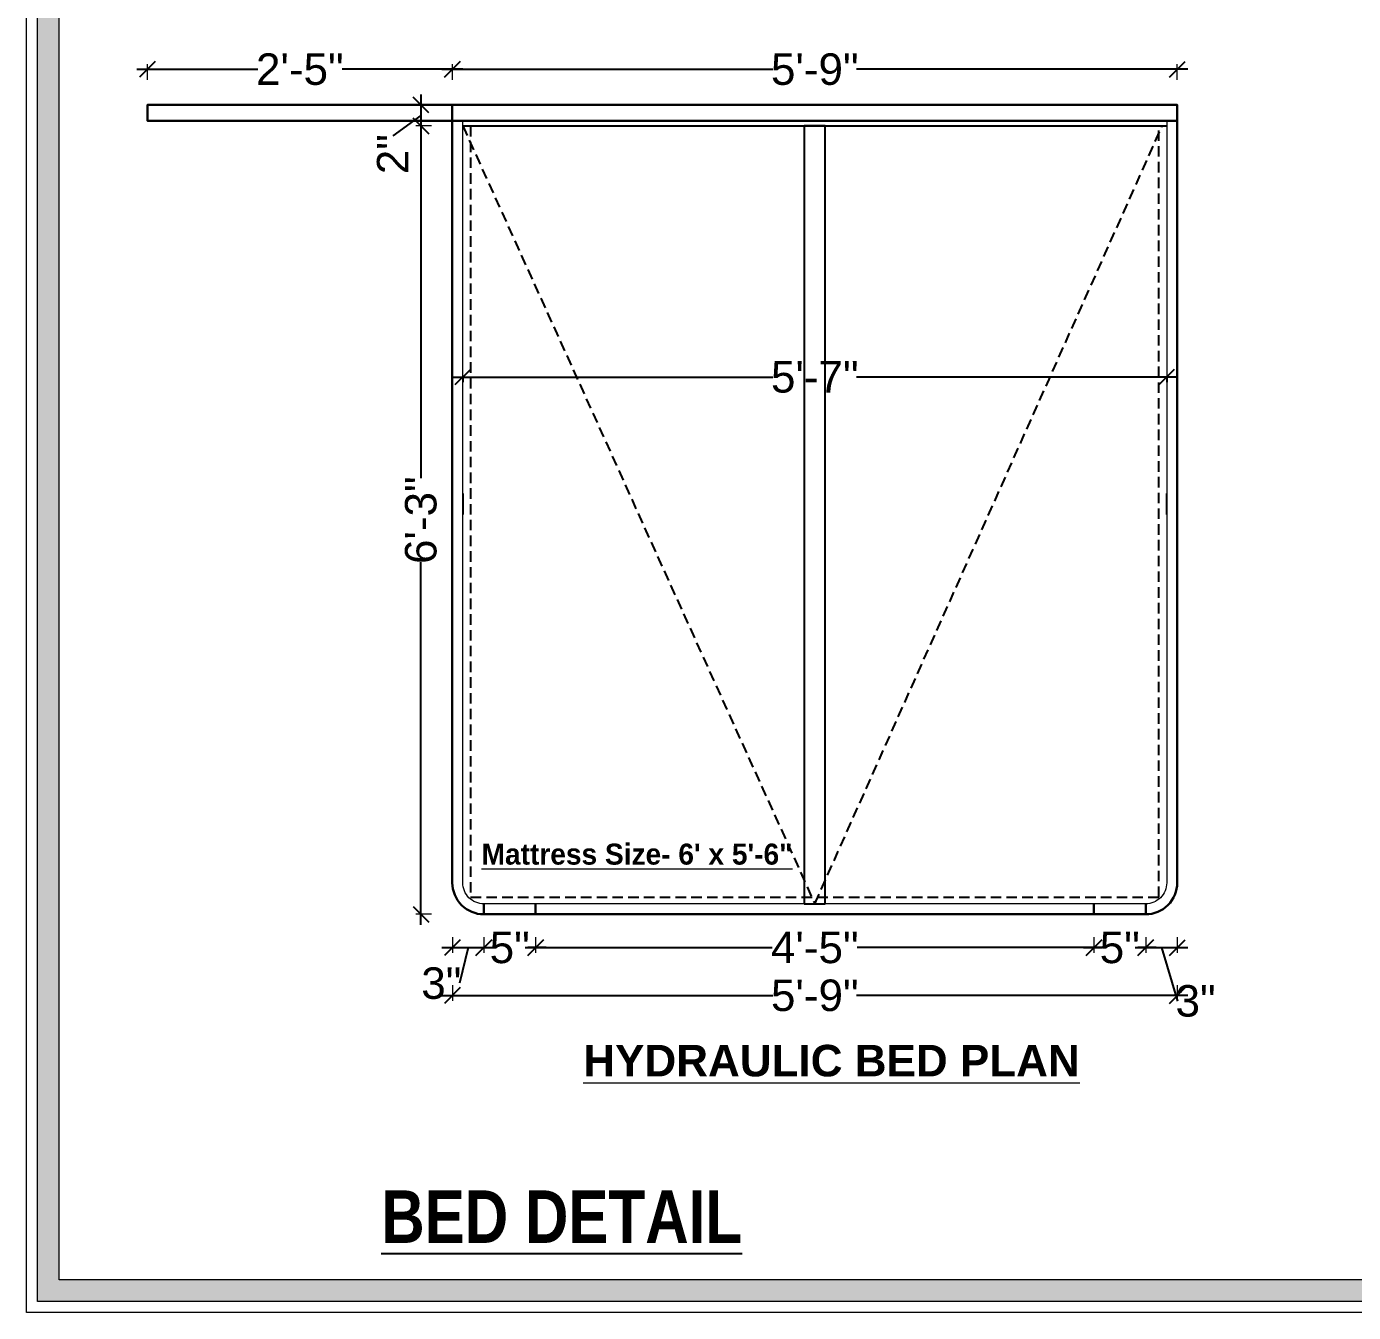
# Model space of a CAD drawing. Header units: millimetres. Extents: x 56222 to 3066687, y -650199 to -121287.
# Drawn here: x 134955.8 to 135082.2, y -182978.4 to -182856 of the extents above; entities that cross this region are included whole.
import ezdxf

# ---------------------------------------------------------------- set-up
doc = ezdxf.new("R2010")
doc.units = ezdxf.units.MM
doc.header["$MEASUREMENT"] = 0
doc.header["$PDMODE"] = 35
doc.linetypes.add('00 . GROUND FLOOR$0$DASHED', pattern=[0.75, 0.5, -0.25])
doc.linetypes.add('DASHEDX2', pattern=[1.5, 1, -0.5])
doc.layers.get('Defpoints').update_dxf_attribs({"color": 220})
for name, color, linetype, lineweight in [('$TD_AUDIT_GENERATED_(A0BDF17)', 32, 'Continuous', 30), ('DIM.', 250, 'Continuous', 13), ('Dimension', 10, 'DASHEDX2', 20), ('FURNITURE', 32, 'Continuous', 9), ('Labelling', 1, 'Continuous', 25), ('wall', 7, 'Continuous', 30)]:
    doc.layers.add(name, color=color, linetype=linetype, lineweight=lineweight)
doc.layers.add('AR HATCH-7', color=7, linetype='Continuous')
doc.styles.add('Arial', font='arial.ttf')
doc.styles.get("Standard").update_dxf_attribs({"font": 'arial.ttf', "height": 6})
doc.styles.add('style4', font='ARIALN.TTF')
doc.dimstyles.new('Archana', dxfattribs={"dimtxt": 3, "dimasz": 1.5, "dimexe": 0.5, "dimexo": 0.5, "dimgap": 0, "dimtad": 0, "dimzin": 0, "dimdsep": 46, "dimlunit": 4, "dimtxsty": 'Arial', "dimblk": 'OBLIQUE', "dimcen": 0, "dimdle": 1, "dimclrd": 1, "dimclre": 1, "dimclrt": 5, "dimadec": 0, "dimazin": 0, "dimtfac": 1, "dimtofl": 0, "dimtmove": 1, "dimatfit": 3, "dimfxl": 1, "dimfxlon": 1, "dimtolj": 1, "dimtzin": 0, "dimlwd": 25, "dimlwe": -1, "dimarcsym": 0})

# ---------------------------------------------------------------- blocks, each defined once
blk = doc.blocks.new('_Oblique')
at = {"layer": 'wall', "color": 0, "lineweight": -2}
blk.add_line((-0.5, -0.5), (0.5, 0.5), dxfattribs=at)
blk = doc.blocks.new('*D536')
at = {"layer": 'Defpoints', "color": 0, "lineweight": 30, "transparency": 16777216}
for p in [(134996.38, -182865.44), (134993.39, -182940.51), (135009.67, -182940.51)]:
    blk.add_point(p, dxfattribs=at)
at = {"layer": 'FURNITURE', "color": 1, "lineweight": 25, "transparency": 16777216}
for p, q in [((134993.39, -182864.44), (134993.39, -182898.98)), ((134993.39, -182941.51), (134993.39, -182906.97))]:
    blk.add_line(p, q, dxfattribs=at)
at = {"layer": 'FURNITURE', "color": 1, "transparency": 16777216}
for p, q in [((134994.39, -182865.44), (134992.89, -182865.44)), ((134994.39, -182940.51), (134992.89, -182940.51))]:
    blk.add_line(p, q, dxfattribs=at)
at = {"layer": 'FURNITURE', "color": 1, "lineweight": 25, "transparency": 16777216, "xscale": 1.5, "yscale": 1.5, "zscale": 1.5}
for p, rotation in [((134993.39, -182865.44), 90), ((134993.39, -182940.51), 270)]:
    blk.add_blockref('_Oblique', p, dxfattribs=dict(at, rotation=rotation))
at = {"layer": 'FURNITURE', "color": 5, "lineweight": 30, "transparency": 16777216, "insert": (134993.39, -182902.98), "char_height": 3, "attachment_point": 5, "rotation": 90, "style": 'Arial'}
blk.add_mtext('\\A1;6\'-3"', dxfattribs=at)
blk = doc.blocks.new('*D537')
at = {"layer": 'Defpoints', "color": 0, "lineweight": 30, "transparency": 16777216}
for p in [(134996.38, -182934.52), (134999.38, -182940.51, 0), (134999.38, -182943.68)]:
    blk.add_point(p, dxfattribs=at)
at = {"layer": 'FURNITURE', "color": 1, "transparency": 16777216}
for p, q in [((134996.38, -182942.68), (134996.38, -182944.18)), ((134999.38, -182942.68), (134999.38, -182944.18))]:
    blk.add_line(p, q, dxfattribs=at)
at = {"layer": 'FURNITURE', "color": 1, "lineweight": 25, "transparency": 16777216}
for p, q in [((134995.38, -182943.68), (135000.38, -182943.68)), ((134997.88, -182943.68), (134997.05, -182947.08))]:
    blk.add_line(p, q, dxfattribs=at)
at = {"layer": 'FURNITURE', "color": 1, "lineweight": 25, "transparency": 16777216, "xscale": 1.5, "yscale": 1.5, "zscale": 1.5, "rotation": 180}
blk.add_blockref('_Oblique', (134996.38, -182943.68), dxfattribs=at)
at = {"layer": 'FURNITURE', "color": 1, "lineweight": 25, "transparency": 16777216, "xscale": 1.5, "yscale": 1.5, "zscale": 1.5}
blk.add_blockref('_Oblique', (134999.38, -182943.68), dxfattribs=at)
at = {"layer": 'FURNITURE', "color": 5, "lineweight": 30, "transparency": 16777216, "insert": (134995.33, -182947.08), "char_height": 3, "attachment_point": 5, "style": 'Arial'}
blk.add_mtext('\\A1;3"', dxfattribs=at)
blk = doc.blocks.new('*D538')
at = {"layer": 'Defpoints', "color": 0, "lineweight": 30, "transparency": 16777216}
for p in [(134996.38, -182863.44), (134993.39, -182865.44), (134997.38, -182865.44)]:
    blk.add_point(p, dxfattribs=at)
at = {"layer": 'FURNITURE', "color": 1, "lineweight": 25, "transparency": 16777216}
for p, q in [((134993.39, -182862.44), (134993.39, -182866.44)), ((134993.39, -182864.44), (134990.7, -182866.38))]:
    blk.add_line(p, q, dxfattribs=at)
at = {"layer": 'FURNITURE', "color": 1, "transparency": 16777216}
for p, q in [((134994.39, -182863.44), (134992.89, -182863.44)), ((134994.39, -182865.44), (134992.89, -182865.44))]:
    blk.add_line(p, q, dxfattribs=at)
at = {"layer": 'FURNITURE', "color": 1, "lineweight": 25, "transparency": 16777216, "xscale": 1.5, "yscale": 1.5, "zscale": 1.5}
for p, rotation in [((134993.39, -182863.44), 90), ((134993.39, -182865.44), 270)]:
    blk.add_blockref('_Oblique', p, dxfattribs=dict(at, rotation=rotation))
at = {"layer": 'FURNITURE', "color": 5, "lineweight": 30, "transparency": 16777216, "insert": (134990.7, -182868.13), "char_height": 3, "attachment_point": 5, "rotation": 90, "style": 'Arial'}
blk.add_mtext('\\A1;2"', dxfattribs=at)
blk = doc.blocks.new('*D564')
at = {"layer": 'Defpoints', "color": 0, "lineweight": 30, "transparency": 16777216}
for p in [(134996.38, -182860.05), (134967.35, -182864.94), (134996.38, -182864.94)]:
    blk.add_point(p, dxfattribs=at)
at = {"layer": 'FURNITURE', "color": 1, "lineweight": 25, "transparency": 16777216}
for p, q in [((134966.35, -182860.05), (134977.85, -182860.05)), ((134997.38, -182860.05), (134985.88, -182860.05))]:
    blk.add_line(p, q, dxfattribs=at)
at = {"layer": 'FURNITURE', "color": 1, "transparency": 16777216}
for p, q in [((134967.35, -182861.05), (134967.35, -182859.55)), ((134996.38, -182861.05), (134996.38, -182859.55))]:
    blk.add_line(p, q, dxfattribs=at)
at = {"layer": 'FURNITURE', "color": 1, "lineweight": 25, "transparency": 16777216, "xscale": 1.5, "yscale": 1.5, "zscale": 1.5, "rotation": 180}
blk.add_blockref('_Oblique', (134967.35, -182860.05), dxfattribs=at)
at = {"layer": 'FURNITURE', "color": 1, "lineweight": 25, "transparency": 16777216, "xscale": 1.5, "yscale": 1.5, "zscale": 1.5}
blk.add_blockref('_Oblique', (134996.38, -182860.05), dxfattribs=at)
at = {"layer": 'FURNITURE', "color": 5, "lineweight": 30, "transparency": 16777216, "insert": (134981.86, -182860.05), "char_height": 3, "attachment_point": 5, "style": 'Arial'}
blk.add_mtext('\\A1;2\'-5"', dxfattribs=at)
blk = doc.blocks.new('*D565')
at = {"layer": 'Defpoints', "color": 0, "lineweight": 30, "transparency": 16777216}
for p in [(135065.38, -182860.05), (134996.38, -182863.44), (135065.38, -182863.44)]:
    blk.add_point(p, dxfattribs=at)
at = {"layer": 'FURNITURE', "color": 1, "lineweight": 25, "transparency": 16777216}
for p, q in [((134995.38, -182860.05), (135026.89, -182860.05)), ((135066.38, -182860.05), (135034.86, -182860.05))]:
    blk.add_line(p, q, dxfattribs=at)
at = {"layer": 'FURNITURE', "color": 1, "transparency": 16777216}
for p, q in [((134996.38, -182861.05), (134996.38, -182859.55)), ((135065.38, -182861.05), (135065.38, -182859.55))]:
    blk.add_line(p, q, dxfattribs=at)
at = {"layer": 'FURNITURE', "color": 1, "lineweight": 25, "transparency": 16777216, "xscale": 1.5, "yscale": 1.5, "zscale": 1.5, "rotation": 180}
blk.add_blockref('_Oblique', (134996.38, -182860.05), dxfattribs=at)
at = {"layer": 'FURNITURE', "color": 1, "lineweight": 25, "transparency": 16777216, "xscale": 1.5, "yscale": 1.5, "zscale": 1.5}
blk.add_blockref('_Oblique', (135065.38, -182860.05), dxfattribs=at)
at = {"layer": 'FURNITURE', "color": 5, "lineweight": 30, "transparency": 16777216, "insert": (135030.88, -182860.05), "char_height": 3, "attachment_point": 5, "style": 'Arial'}
blk.add_mtext('\\A1;5\'-9"', dxfattribs=at)
blk = doc.blocks.new('*D566')
at = {"layer": 'Defpoints', "color": 0, "lineweight": 30, "transparency": 16777216}
for p in [(134999.38, -182940.51, 0), (135004.31, -182940.51), (135004.31, -182943.68)]:
    blk.add_point(p, dxfattribs=at)
at = {"layer": 'FURNITURE', "color": 1, "transparency": 16777216}
for p, q in [((134999.38, -182942.68), (134999.38, -182944.18)), ((135004.31, -182942.68), (135004.31, -182944.18))]:
    blk.add_line(p, q, dxfattribs=at)
at = {"layer": 'FURNITURE', "color": 1, "lineweight": 25, "transparency": 16777216}
for p, q in [((134998.38, -182943.68), (135000.12, -182943.68)), ((135005.31, -182943.68), (135003.57, -182943.68))]:
    blk.add_line(p, q, dxfattribs=at)
at = {"layer": 'FURNITURE', "color": 1, "lineweight": 25, "transparency": 16777216, "xscale": 1.5, "yscale": 1.5, "zscale": 1.5, "rotation": 180}
blk.add_blockref('_Oblique', (134999.38, -182943.68), dxfattribs=at)
at = {"layer": 'FURNITURE', "color": 1, "lineweight": 25, "transparency": 16777216, "xscale": 1.5, "yscale": 1.5, "zscale": 1.5}
blk.add_blockref('_Oblique', (135004.31, -182943.68), dxfattribs=at)
at = {"layer": 'FURNITURE', "color": 5, "lineweight": 30, "transparency": 16777216, "insert": (135001.84, -182943.68), "char_height": 3, "attachment_point": 5, "style": 'Arial'}
blk.add_mtext('\\A1;5"', dxfattribs=at)
blk = doc.blocks.new('*D567')
at = {"layer": 'Defpoints', "color": 0, "lineweight": 30, "transparency": 16777216}
for p in [(135004.31, -182940.51), (135057.45, -182940.51, 0), (135057.45, -182943.68)]:
    blk.add_point(p, dxfattribs=at)
at = {"layer": 'FURNITURE', "color": 1, "transparency": 16777216}
for p, q in [((135004.31, -182942.68), (135004.31, -182944.18)), ((135057.45, -182942.68), (135057.45, -182944.18))]:
    blk.add_line(p, q, dxfattribs=at)
at = {"layer": 'FURNITURE', "color": 1, "lineweight": 25, "transparency": 16777216}
for p, q in [((135003.31, -182943.68), (135026.83, -182943.68)), ((135058.45, -182943.68), (135034.92, -182943.68))]:
    blk.add_line(p, q, dxfattribs=at)
at = {"layer": 'FURNITURE', "color": 1, "lineweight": 25, "transparency": 16777216, "xscale": 1.5, "yscale": 1.5, "zscale": 1.5, "rotation": 180}
blk.add_blockref('_Oblique', (135004.31, -182943.68), dxfattribs=at)
at = {"layer": 'FURNITURE', "color": 1, "lineweight": 25, "transparency": 16777216, "xscale": 1.5, "yscale": 1.5, "zscale": 1.5}
blk.add_blockref('_Oblique', (135057.45, -182943.68), dxfattribs=at)
at = {"layer": 'FURNITURE', "color": 5, "lineweight": 30, "transparency": 16777216, "insert": (135030.88, -182943.68), "char_height": 3, "attachment_point": 5, "style": 'Arial'}
blk.add_mtext('\\A1;4\'-5"', dxfattribs=at)
blk = doc.blocks.new('*D568')
at = {"layer": 'Defpoints', "color": 0, "lineweight": 30, "transparency": 16777216}
for p in [(135057.45, -182940.51, 0), (135062.38, -182940.51), (135062.38, -182943.68)]:
    blk.add_point(p, dxfattribs=at)
at = {"layer": 'FURNITURE', "color": 1, "transparency": 16777216}
for p, q in [((135057.45, -182942.68), (135057.45, -182944.18)), ((135062.38, -182942.68), (135062.38, -182944.18))]:
    blk.add_line(p, q, dxfattribs=at)
at = {"layer": 'FURNITURE', "color": 1, "lineweight": 25, "transparency": 16777216}
for p, q in [((135056.45, -182943.68), (135058.19, -182943.68)), ((135063.38, -182943.68), (135061.64, -182943.68))]:
    blk.add_line(p, q, dxfattribs=at)
at = {"layer": 'FURNITURE', "color": 1, "lineweight": 25, "transparency": 16777216, "xscale": 1.5, "yscale": 1.5, "zscale": 1.5, "rotation": 180}
blk.add_blockref('_Oblique', (135057.45, -182943.68), dxfattribs=at)
at = {"layer": 'FURNITURE', "color": 1, "lineweight": 25, "transparency": 16777216, "xscale": 1.5, "yscale": 1.5, "zscale": 1.5}
blk.add_blockref('_Oblique', (135062.38, -182943.68), dxfattribs=at)
at = {"layer": 'FURNITURE', "color": 5, "lineweight": 30, "transparency": 16777216, "insert": (135059.91, -182943.68), "char_height": 3, "attachment_point": 5, "style": 'Arial'}
blk.add_mtext('\\A1;5"', dxfattribs=at)
blk = doc.blocks.new('*D569')
at = {"layer": 'Defpoints', "color": 0, "lineweight": 30, "transparency": 16777216}
for p in [(135065.38, -182935.88), (135062.38, -182940.51), (135065.38, -182943.68)]:
    blk.add_point(p, dxfattribs=at)
at = {"layer": 'FURNITURE', "color": 1, "transparency": 16777216}
for p, q in [((135062.38, -182942.68), (135062.38, -182944.18)), ((135065.38, -182942.68), (135065.38, -182944.18))]:
    blk.add_line(p, q, dxfattribs=at)
at = {"layer": 'FURNITURE', "color": 1, "lineweight": 25, "transparency": 16777216}
for p, q in [((135061.38, -182943.68), (135066.38, -182943.68)), ((135063.88, -182943.68), (135065.41, -182948.77))]:
    blk.add_line(p, q, dxfattribs=at)
at = {"layer": 'FURNITURE', "color": 1, "lineweight": 25, "transparency": 16777216, "xscale": 1.5, "yscale": 1.5, "zscale": 1.5, "rotation": 180}
blk.add_blockref('_Oblique', (135062.38, -182943.68), dxfattribs=at)
at = {"layer": 'FURNITURE', "color": 1, "lineweight": 25, "transparency": 16777216, "xscale": 1.5, "yscale": 1.5, "zscale": 1.5}
blk.add_blockref('_Oblique', (135065.38, -182943.68), dxfattribs=at)
at = {"layer": 'FURNITURE', "color": 5, "lineweight": 30, "transparency": 16777216, "insert": (135067.13, -182948.77), "char_height": 3, "attachment_point": 5, "style": 'Arial'}
blk.add_mtext('\\A1;3"', dxfattribs=at)
blk = doc.blocks.new('*D570')
at = {"layer": 'Defpoints', "color": 0, "lineweight": 30, "transparency": 16777216}
for p in [(135065.38, -182931.92), (134996.38, -182936.16), (135065.38, -182948.24)]:
    blk.add_point(p, dxfattribs=at)
at = {"layer": 'FURNITURE', "color": 1, "transparency": 16777216}
for p, q in [((134996.38, -182947.24), (134996.38, -182948.74)), ((135065.38, -182947.24), (135065.38, -182948.74))]:
    blk.add_line(p, q, dxfattribs=at)
at = {"layer": 'FURNITURE', "color": 1, "lineweight": 25, "transparency": 16777216}
for p, q in [((134995.38, -182948.24), (135026.89, -182948.24)), ((135066.38, -182948.24), (135034.86, -182948.24))]:
    blk.add_line(p, q, dxfattribs=at)
at = {"layer": 'FURNITURE', "color": 1, "lineweight": 25, "transparency": 16777216, "xscale": 1.5, "yscale": 1.5, "zscale": 1.5, "rotation": 180}
blk.add_blockref('_Oblique', (134996.38, -182948.24), dxfattribs=at)
at = {"layer": 'FURNITURE', "color": 1, "lineweight": 25, "transparency": 16777216, "xscale": 1.5, "yscale": 1.5, "zscale": 1.5}
blk.add_blockref('_Oblique', (135065.38, -182948.24), dxfattribs=at)
at = {"layer": 'FURNITURE', "color": 5, "lineweight": 30, "transparency": 16777216, "insert": (135030.88, -182948.24), "char_height": 3, "attachment_point": 5, "style": 'Arial'}
blk.add_mtext('\\A1;5\'-9"', dxfattribs=at)
blk = doc.blocks.new('*D940')
at = {"layer": 'AR HATCH-7', "color": 1, "transparency": 16777216}
for p, q in [((134997.38, -182889.3), (134997.38, -182889.85)), ((135064.38, -182889.3), (135064.38, -182889.85))]:
    blk.add_line(p, q, dxfattribs=at)
at = {"layer": 'AR HATCH-7', "color": 1, "lineweight": 25, "transparency": 16777216}
for p, q in [((134996.38, -182889.35), (135026.89, -182889.35)), ((135065.38, -182889.35), (135034.86, -182889.35))]:
    blk.add_line(p, q, dxfattribs=at)
at = {"layer": 'Defpoints', "color": 0, "lineweight": 30, "transparency": 16777216}
for p in [(134997.38, -182888.8), (135064.38, -182888.8), (135064.38, -182889.35)]:
    blk.add_point(p, dxfattribs=at)
at = {"layer": 'AR HATCH-7', "color": 1, "lineweight": 25, "transparency": 16777216, "xscale": 1.5, "yscale": 1.5, "zscale": 1.5, "rotation": 180}
blk.add_blockref('_Oblique', (134997.38, -182889.35), dxfattribs=at)
at = {"layer": 'AR HATCH-7', "color": 1, "lineweight": 25, "transparency": 16777216, "xscale": 1.5, "yscale": 1.5, "zscale": 1.5}
blk.add_blockref('_Oblique', (135064.38, -182889.35), dxfattribs=at)
at = {"layer": 'AR HATCH-7', "color": 5, "lineweight": 30, "transparency": 16777216, "insert": (135030.88, -182889.35), "char_height": 3, "attachment_point": 5, "style": 'Arial'}
blk.add_mtext('\\A1;5\'-7"', dxfattribs=at)

msp = doc.modelspace()

# ---------------------------------------------------------------- hatches: boundary and pattern name
at = {"layer": 'Dimension', "linetype": 'Continuous', "true_color": 0xd39e00}
h = msp.add_hatch(color=42, dxfattribs=at)
h.paths.add_polyline_path([(134956.886, -182768.677), (134956.886, -182977.381), (135253.393, -182977.381), (135253.393, -182768.677)])
h.paths.add_polyline_path([(134958.967, -182770.758), (135251.312, -182770.758), (135251.312, -182975.3), (134958.967, -182975.3)], flags=16)

# ---------------------------------------------------------------- linework, layer by layer
at = {"layer": '$TD_AUDIT_GENERATED_(A0BDF17)', "linetype": '00 . GROUND FLOOR$0$DASHED', "lineweight": 25, "ltscale": 2}
for p, q in [((134997.377, -182865.442), (135030.877, -182939.51)), ((135030.877, -182939.51), (135063.954, -182865.442, 0))]:
    msp.add_line(p, q, dxfattribs=at)
msp.add_lwpolyline([(134998.122, -182865.442), (134998.122, -182938.862), (135063.631, -182938.861), (135063.631, -182865.441)], dxfattribs=at)
at = {"layer": 'Dimension', "color": 42, "linetype": 'Continuous', "true_color": 0xd39e00}
for points in [[(134955.846, -182767.636), (135254.434, -182767.636), (135254.434, -182978.421), (134955.846, -182978.421)], [(134956.886, -182768.677), (135253.393, -182768.677), (135253.393, -182977.381), (134956.886, -182977.381)], [(134958.967, -182770.758), (135251.312, -182770.758), (135251.312, -182975.3), (134958.967, -182975.3)]]:
    msp.add_lwpolyline(points, close=True, dxfattribs=at)
at = {"layer": 'FURNITURE', "lineweight": 25}
for p, q in [((134997.377, -182865.442), (135064.377, -182865.442)), ((135031.877, -182865.442, 0), (135029.877, -182865.442, 0)), ((135029.877, -182865.442, 0), (135029.877, -182902.442, 0)), ((135031.877, -182902.442, 0), (135031.877, -182865.442, 0)), ((134997.377, -182900.442, 0), (134997.377, -182902.442, 0)), ((135064.377, -182902.442, 0), (135064.377, -182900.442, 0)), ((135029.877, -182902.442, 0), (135029.877, -182939.51, 0)), ((135031.877, -182939.51, 0), (135031.877, -182902.442, 0)), ((135029.877, -182939.51, 0), (135031.877, -182939.51, 0))]:
    msp.add_line(p, q, dxfattribs=at)
at = {"layer": 'FURNITURE', "lineweight": 30}
for p, q in [((134999.377, -182940.51, 0), (134999.377, -182939.51)), ((135004.306, -182940.51), (135004.306, -182939.51)), ((135057.448, -182940.51, 0), (135057.448, -182939.51)), ((135062.377, -182940.51), (135062.377, -182939.51))]:
    msp.add_line(p, q, dxfattribs=at)
msp.add_lwpolyline([(135065.377, -182864.942), (134967.352, -182864.942), (134967.352, -182863.442), (135065.377, -182863.442)], close=True, dxfattribs=at)
msp.add_lwpolyline([(135062.377, -182940.51), (134999.377, -182940.51, -0.4142136), (134996.377, -182937.51), (134996.377, -182863.442), (135065.377, -182863.442), (135065.377, -182937.51, -0.4142136)], format="xyb", close=True, dxfattribs=at)
at = {"layer": 'FURNITURE'}
msp.add_lwpolyline([(135062.377, -182939.51), (134999.377, -182939.51, -0.4142136), (134997.377, -182937.51), (134997.377, -182864.942), (135064.377, -182864.942), (135064.377, -182937.51, -0.4142136)], format="xyb", close=True, dxfattribs=at)

# ---------------------------------------------------------------- texts
at = {"layer": 'DIM.', "color": 1, "attachment_point": 1}
for s, insert, char_height in [('{\\fBradley Hand ITC|b1|i0|c0|p66;\\L\\C256;Mattress Size- 6\' x 5\'-6"}', (134999.163, -182933.777), 2), ('{\\fArial|b1|i0|c0|p34;\\LHYDRAULIC BED PLAN }', (135008.842, -182952.94), 3)]:
    msp.add_mtext_dynamic_manual_height_columns(s, width=111.55884, gutter_width=1, heights=[0], dxfattribs=dict(at, insert=insert, char_height=char_height))
at = {"layer": 'Labelling', "color": 251, "true_color": 0x636466, "insert": (135006.788, -182969.296), "char_height": 5, "attachment_point": 5, "style": 'style4'}
msp.add_mtext_dynamic_manual_height_columns('{\\fArial Narrow|b1|i0|c0|p34;\\LBED DETAIL}', width=79.10806, gutter_width=1, heights=[0], dxfattribs=at)

# ---------------------------------------------------------------- dimensions: what is measured, and where the dimension line sits
at = {"layer": 'AR HATCH-7', "lineweight": 30}
dim = msp.add_linear_dim(base=(135064.377, -182889.347), p1=(134997.377, -182888.796), p2=(135064.377, -182888.796), dimstyle='Archana', dxfattribs=at)
dim.commit()
dim.dimension.update_dxf_attribs({"geometry": '*D940', "text_midpoint": (135030.877, -182889.347)})
at = {"layer": 'FURNITURE', "lineweight": 30}
for base, p1, p2, picture, middle in [((134996.3767, -182860.0513), (134967.3524, -182864.9421), (134996.3767, -182864.9421), '*D564', (134981.8645, -182860.0513)), ((135065.377, -182860.051), (134996.377, -182863.442), (135065.377, -182863.442), '*D565', (135030.877, -182860.051)), ((135065.377, -182948.245), (134996.377, -182936.159), (135065.377, -182931.915), '*D570', (135030.877, -182948.245)), ((135065.377, -182943.675), (135062.377, -182940.51), (135065.377, -182935.878), '*D569', (135065.406, -182948.774)), ((135004.306, -182943.675), (134999.377, -182940.51, 0), (135004.306, -182940.51), '*D566', (135001.841, -182943.675)), ((135062.377, -182943.675), (135057.448, -182940.51, 0), (135062.377, -182940.51), '*D568', (135059.912, -182943.675))]:
    dim = msp.add_linear_dim(base=base, p1=p1, p2=p2, dimstyle='Archana', dxfattribs=at)
    dim.commit()
    dim.dimension.update_dxf_attribs({"geometry": picture, "text_midpoint": middle})
dim = msp.add_linear_dim(base=(134993.393, -182865.442), p1=(134996.377, -182863.442), p2=(134997.377, -182865.442), angle=90, dimstyle='Archana', override={"dimdec": 0}, dxfattribs=at)
dim.commit()
dim.dimension.update_dxf_attribs({"geometry": '*D538', "text_midpoint": (134990.702, -182866.385), "dimtype": 160})
dim = msp.add_linear_dim(base=(134993.393, -182940.51), p1=(134996.377, -182865.442), p2=(135009.667, -182940.51), angle=90, dimstyle='Archana', dxfattribs=at)
dim.commit()
dim.dimension.update_dxf_attribs({"geometry": '*D536', "text_midpoint": (134993.393, -182902.976)})
dim = msp.add_linear_dim(base=(134999.377, -182943.675), p1=(134996.377, -182934.521), p2=(134999.377, -182940.51, 0), dimstyle='Archana', dxfattribs=at)
dim.commit()
dim.dimension.update_dxf_attribs({"geometry": '*D537', "text_midpoint": (134997.051, -182947.081), "dimtype": 160})
dim = msp.add_linear_dim(base=(135057.448, -182943.675), p1=(135004.306, -182940.51), p2=(135057.448, -182940.51, 0), dimstyle='Archana', override={"dimdec": 0}, dxfattribs=at)
dim.commit()
dim.dimension.update_dxf_attribs({"geometry": '*D567', "text_midpoint": (135030.877, -182943.675)})

doc.saveas('drawing.dxf')
